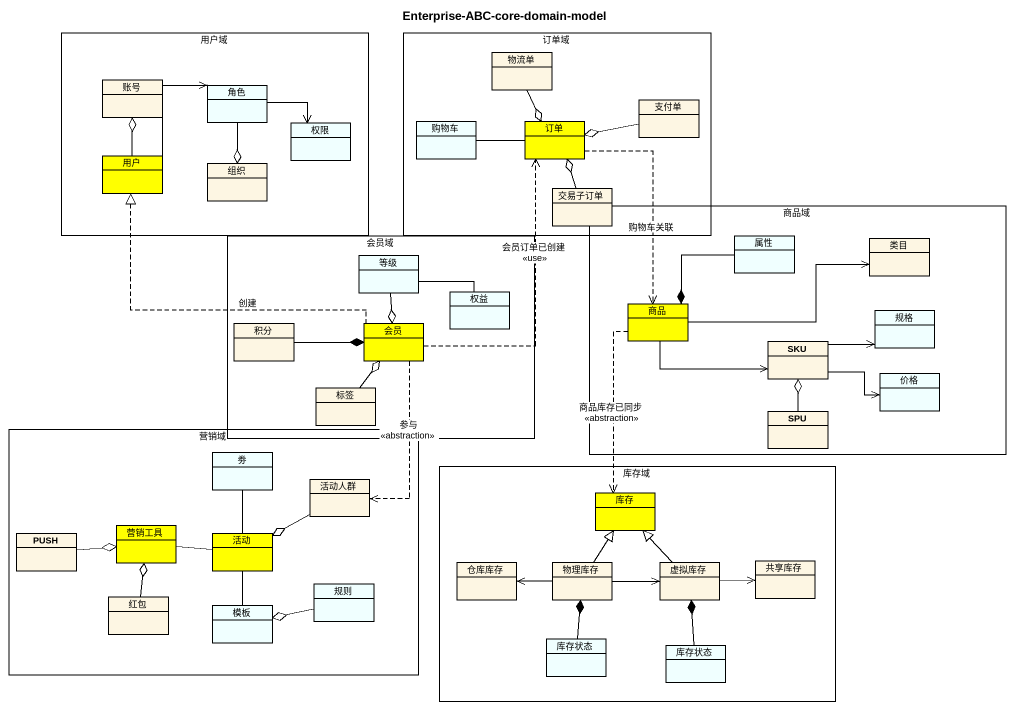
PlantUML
@startuml
title Enterprise-ABC-core-domain-model
hide circle
hide empty members
rectangle 用户域 {
  class 账号
  class 角色 #F0FFFF
  class 权限 #F0FFFF
  class 用户 #FFFF00
  class 组织
}
rectangle 订单域 {
  class 物流单
  class 购物车 #F0FFFF
  class 订单 #FFFF00
  class 支付单
  class 交易子订单
}
rectangle 商品域 {
  class 属性 #F0FFFF
  class 类目
  class 商品 #FFFF00
  class 规格 #F0FFFF
  class SKU
  class 价格 #F0FFFF
  class SPU
}
rectangle 会员域 {
  class 等级 #F0FFFF
  class 权益 #F0FFFF
  class 积分
  class 会员 #FFFF00
  class 标签
}
rectangle 营销域 {
  class 劵 #F0FFFF
  class 活动人群
  class PUSH
  class 营销工具 #FFFF00
  class 活动 #FFFF00
  class 红包
  class 规则 #F0FFFF
  class 模板 #F0FFFF
}
rectangle 库存域 {
  class 库存 #FFFF00
  class 仓库库存
  class 物理库存
  class 虚拟库存
  class 共享库存
  class 库存状态 #F0FFFF
  class "库存状态" as 库存状态_2 #F0FFFF
}
物流单 --o 订单
角色 -right-> 权限
角色 --o 组织
购物车 -right- 订单
订单 ..> 商品 : 购物车关联
支付单 -left-o 订单
用户 -up-o 账号
用户 -up-> 角色
交易子订单 -up-o 订单
属性 --* 商品
等级 -right- 权益
等级 --o 会员
积分 -right-* 会员
会员 .up.> 订单 : 会员订单已创建\n<<use>>
会员 .up.|> 用户 : 创建
会员 ..> 活动人群 : 参与\n<<abstraction>>
商品 -right-> 类目
商品 -right-> SKU
商品 ..> 库存 : 商品库存已同步\n<<abstraction>>
SKU -right-> 规格
SKU -right-> 价格
标签 -up-o 会员
SPU -up-o SKU
活动人群 -left-o 活动
PUSH -right-o 营销工具
活动 -up- 劵
活动 -left- 营销工具
物理库存 -up-|> 库存
物理库存 -left-> 仓库库存
物理库存 -right-> 虚拟库存
虚拟库存 -up-|> 库存
虚拟库存 -right-> 共享库存
红包 -up-o 营销工具
规则 -left-o 模板
模板 -up- 活动
库存状态 -up-* 物理库存
库存状态_2 -up-* 虚拟库存
@enduml
